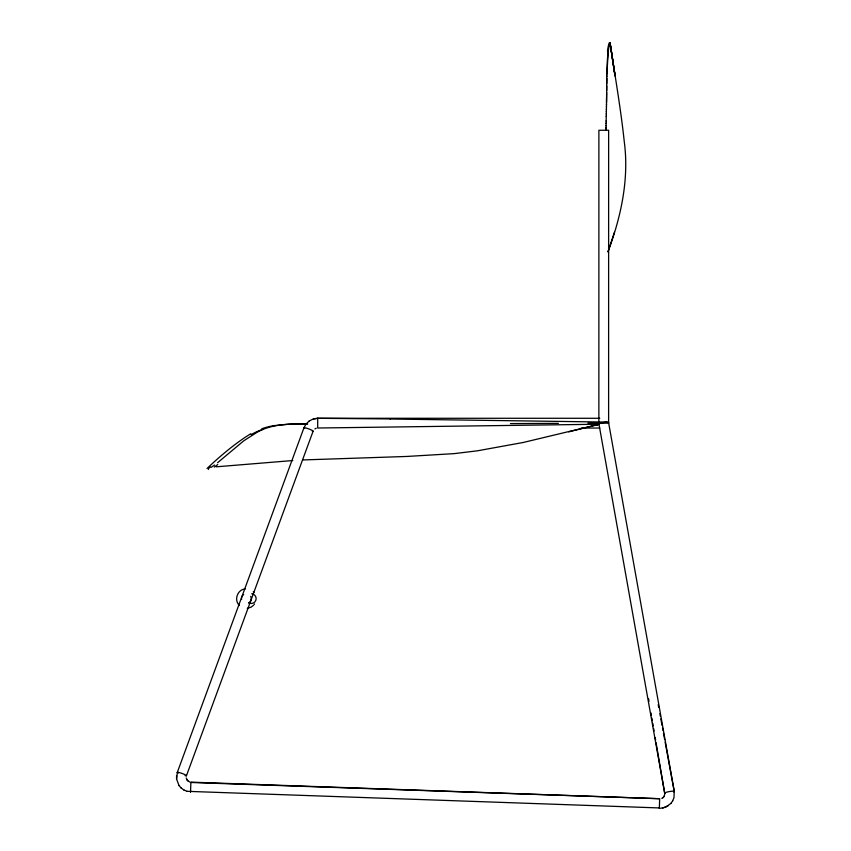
<?xml version="1.0" encoding="UTF-8"?>
<svg xmlns="http://www.w3.org/2000/svg" width="851" height="851" viewBox="0 0 851 851"><rect width="100%" height="100%" fill="white"/><g stroke="black" fill="none" stroke-linecap="round" stroke-linejoin="round"><path stroke-width="1.28" d="M190.56 790.887L190.539 791.898L190.89 782.143L659.674 798.717L190.89 782.473M606.625 94.855L606.657 92.493M606.678 90.653L606.72 85.94M606.625 95.355L606.486 104.779M606.806 78.366L606.603 97.216M606.752 83.579L606.848 75.909M606.529 102.418L606.593 97.716M606.444 107.13L606.497 104.301M606.837 76.516L607.369 60.325A168.36 168.126 -89.3 0 1 607.646 56.677L608.103 52.102M606.88 74.154L608.284 50.688M605.976 130.469L606.029 127.831M606.401 109.481L606.455 106.662M606.157 121.14L606.274 116.066M606.114 123.469L606.167 120.768M606.263 116.47L606.316 113.715M606.061 125.799L606.114 123.129M606.306 114.14L606.369 111.364M606.018 128.129L606.072 125.48M606.359 111.811L606.412 109.013M659.653 799.078L659.334 808.45L665.684 807.195L670.896 803.408M659.344 807.939L187.188 791.334M190.55 791.792L190.592 791.026L190.539 791.898M608.539 48.964L609.816 42.571A9.978 1.202 -83.5 0 0 607.476 51.188M664.727 794.143L664.142 796.228M179.029 785.547L176.572 779.027L177.348 772.325M614.422 232.302L607.912 251.981C621.049 216.803 629.283 179.093 624.24 141.436C620.73 108.364 614.911 75.271 609.954 42.571M177.306 772.389L303.935 427.851L306.02 424.064L309.328 420.894M186.433 775.782L313.104 431.191M672.609 800.908L673.96 797.77L674.226 791.302L665.142 742.168M663.535 797.1L664.269 796.111M670.801 803.504L672.726 800.791M253.949 604.763L254.545 603.944M662.748 797.823L663.642 797.015M253.279 605.508L250.864 607.274L247.269 608.327M217.569 462.731L243.79 440.807L258.236 431.521M214.58 465.05L210.942 467.476M250.737 433.776C235.291 443.19 219.335 456.817 207.027 468.497M661.801 798.366L662.833 797.749M668.535 805.567L662.503 808.195M309.296 420.926L313.413 418.915L317.7 418.277L599.774 418.277M314.902 428.883L316.264 428.223M262.714 429.489C276.969 423.745 292.616 423.798 307.732 423.958M261.768 428.734L264.587 427.819A78.218 77.686 0.6 0 1 274.479 425.521M568.734 431.861L598.955 424.33L523.333 442.456L477.517 450.796L454.221 453.626L406.98 456.444L303.169 459.934M594.264 425.213L598.998 424.17M274.49 425.585L288.617 424.224L306.998 424.106M313.391 418.947L317.7 418.309L390.205 418.937M245.482 588.881C237.535 589.222 233.568 600.168 239.471 605.508M216.399 466.805L292.808 460.54M599.125 424.234L317.7 428.01L317.7 418.277M510.451 423.585L558.373 423.373M587.86 423.16L608.614 423.16L608.635 130.267L598.891 130.267L598.87 423.16M581.233 428.042L599.774 428.042M588.541 423.213L592.253 423.213M607.061 422.085L390.152 419.022M610.103 42.593L614.996 75.845L610.029 42.582L610.667 48.018M189.773 782.037L186.901 779.984M183.954 790.026L187.22 791.377M181.135 788.005L184.018 790.079M253.279 591.7L253.949 592.456M187.752 780.931L186.22 777.963M178.923 785.452L181.22 788.079M658.206 704.671L658.685 707.255M659.887 713.723L660.365 716.308M660.833 718.893L662.035 725.36M662.514 727.945L662.993 730.53M663.472 733.115L664.663 739.583M608.55 422.298L674.269 791.377M598.944 424.011L664.663 793.089M650.983 712.947L651.419 715.531M651.866 718.116L652.302 720.712M652.749 723.297L653.196 725.882M653.632 728.467L654.079 731.062M655.185 737.53L655.632 740.115M656.068 742.7L664.705 793.153M648.568 698.703L648.983 701.298M610.901 48.113L615.124 75.888M176.561 775.58L176.572 779.027M178.263 773.165A4.883 0.638 20.2 0 1 178.965 772.474A4.883 0.638 20.2 0 1 185.316 774.835A4.883 0.638 20.2 0 1 185.05 775.687M665.078 793.27A4.883 0.67 -10.1 0 1 669.79 791.494A4.883 0.67 -10.1 0 1 673.556 791.877M599.529 424.224A4.883 0.67 -10.1 0 1 603.636 422.5A4.883 0.67 -10.1 0 1 608.071 422.702M304.626 428.468A4.883 0.638 20.2 0 1 305.594 427.936A4.883 0.638 20.2 0 1 311.615 430.127A4.883 0.638 20.2 0 1 312.296 431.266M251.694 593.743A4.883 4.883 0 0 1 255.864 600.21A4.883 4.883 0 0 1 248.588 602.689M250.715 596.36A4.883 4.883 0 0 1 248.62 602.944M241.578 599.498A4.883 4.883 0 0 1 243.705 594.519M258.279 431.595A62.155 61.336 -37.7 0 1 262.746 429.564M217.76 464.508A36.04 10.808 -42.1 0 1 214.314 467.125M208.325 469.507A23.413 3.202 -39.8 0 1 210.144 466.593M251.205 434.584A67.165 65.123 -24.5 0 1 262.065 429.574M608.327 50.783A10.701 1.021 -83.2 0 1 608.561 49.145M598.966 424.277L594.189 425.404L598.966 424.277M597.87 424.287L594.349 424.957L597.859 424.266"/></g></svg>
